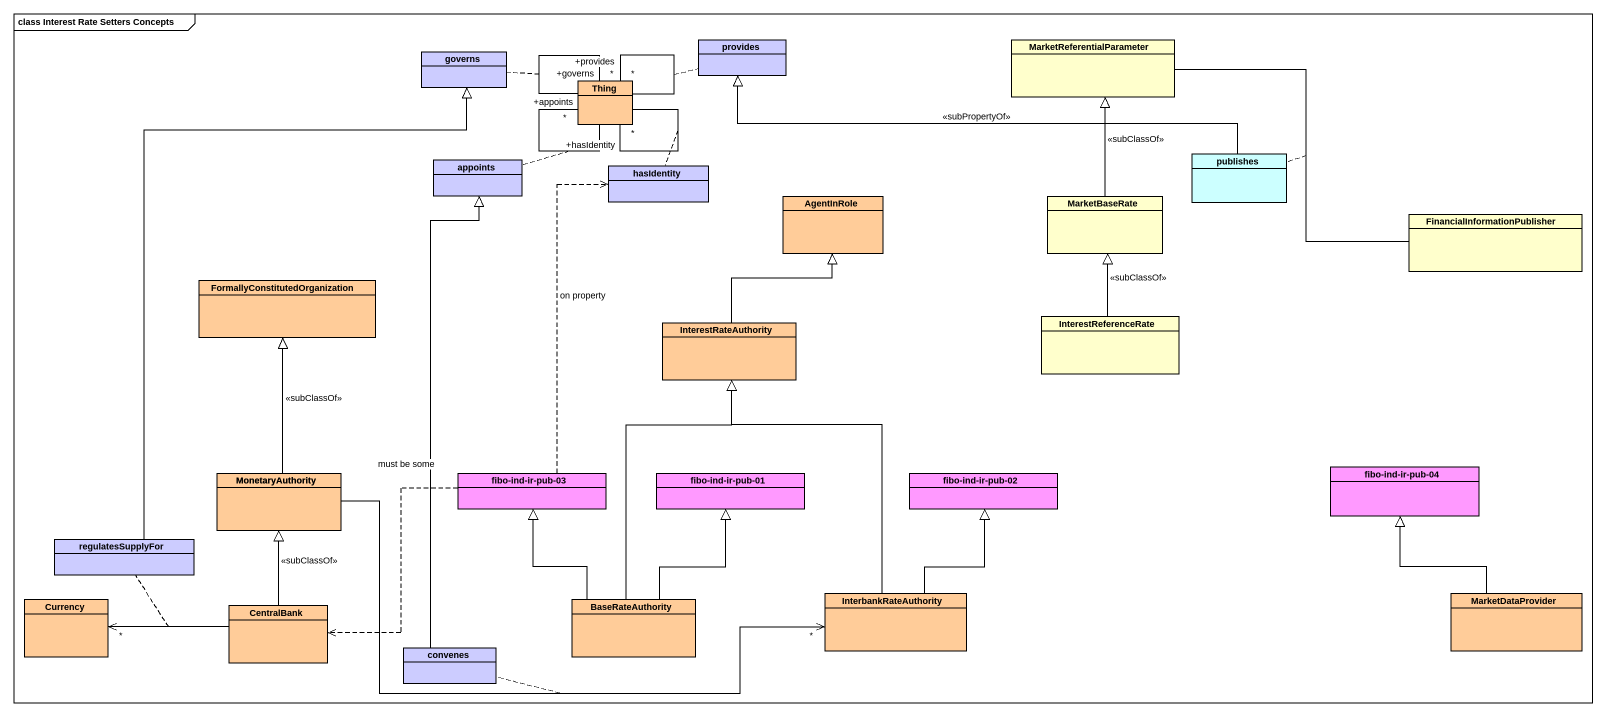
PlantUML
@startuml
mainframe class Interest Rate Setters Concepts
hide circle
hide empty members
class governs #CCCCFF
class provides #CCCCFF
class MarketReferentialParameter #FFFFCC
class Thing #FFCC99
class appoints #CCCCFF
class hasIdentity #CCCCFF
class publishes #CCFFFF
class AgentInRole #FFCC99
class MarketBaseRate #FFFFCC
class "FinancialInformationPublisher" as FinancialInformationPublishe #FFFFCC
class "FormallyConstitutedOrganization" as FormallyConstitutedOrganizat #FFCC99
class InterestRateAuthority #FFCC99
class InterestReferenceRate #FFFFCC
class MonetaryAuthority #FFCC99
class "MonetaryAuthority" as MonetaryAuthority_2 #FFCC99
class "fibo-ind-ir-pub-03" as fibo_ind_ir_pub_03 #FF99FF
class "fibo-ind-ir-pub-01" as fibo_ind_ir_pub_01 #FF99FF
class "fibo-ind-ir-pub-02" as fibo_ind_ir_pub_02 #FF99FF
class "fibo-ind-ir-pub-04" as fibo_ind_ir_pub_04 #FF99FF
class regulatesSupplyFor #CCCCFF
class Currency #FFCC99
class CentralBank #FFCC99
class BaseRateAuthority #FFCC99
class InterbankRateAuthority #FFCC99
class MarketDataProvider #FFCC99
class convenes #CCCCFF
Thing -- "+provides\n*" Thing
(Thing, Thing) .. provides
Thing -- "+hasIdentity\n*" Thing
(Thing, Thing) .. hasIdentity
Thing -- "+appoints\n*" Thing
(Thing, Thing) .. appoints
Thing -- "+governs\n*" Thing
(Thing, Thing) .. governs
publishes -left-|> provides : <<subPropertyOf>>
MarketBaseRate -up-|> MarketReferentialParameter : <<subClassOf>>
FinancialInformationPublishe -left- MarketReferentialParameter
(FinancialInformationPublishe, MarketReferentialParameter) .. publishes
InterestRateAuthority -up-|> AgentInRole
InterestReferenceRate -up-|> MarketBaseRate : <<subClassOf>>
MonetaryAuthority -right-> "*" InterbankRateAuthority
(MonetaryAuthority, InterbankRateAuthority) .. convenes
MonetaryAuthority_2 -up-|> FormallyConstitutedOrganizat : <<subClassOf>>
fibo_ind_ir_pub_03 .up.> hasIdentity : on property
fibo_ind_ir_pub_03 .left.> CentralBank : must be some
regulatesSupplyFor -up-|> governs
CentralBank -up-|> MonetaryAuthority_2 : <<subClassOf>>
CentralBank -left-> "*" Currency
(CentralBank, Currency) .. regulatesSupplyFor
BaseRateAuthority -up-|> InterestRateAuthority
BaseRateAuthority -up-|> fibo_ind_ir_pub_03
BaseRateAuthority -up-|> fibo_ind_ir_pub_01
InterbankRateAuthority -up-|> InterestRateAuthority
InterbankRateAuthority -up-|> fibo_ind_ir_pub_02
MarketDataProvider -up-|> fibo_ind_ir_pub_04
convenes -up-|> appoints
@enduml
